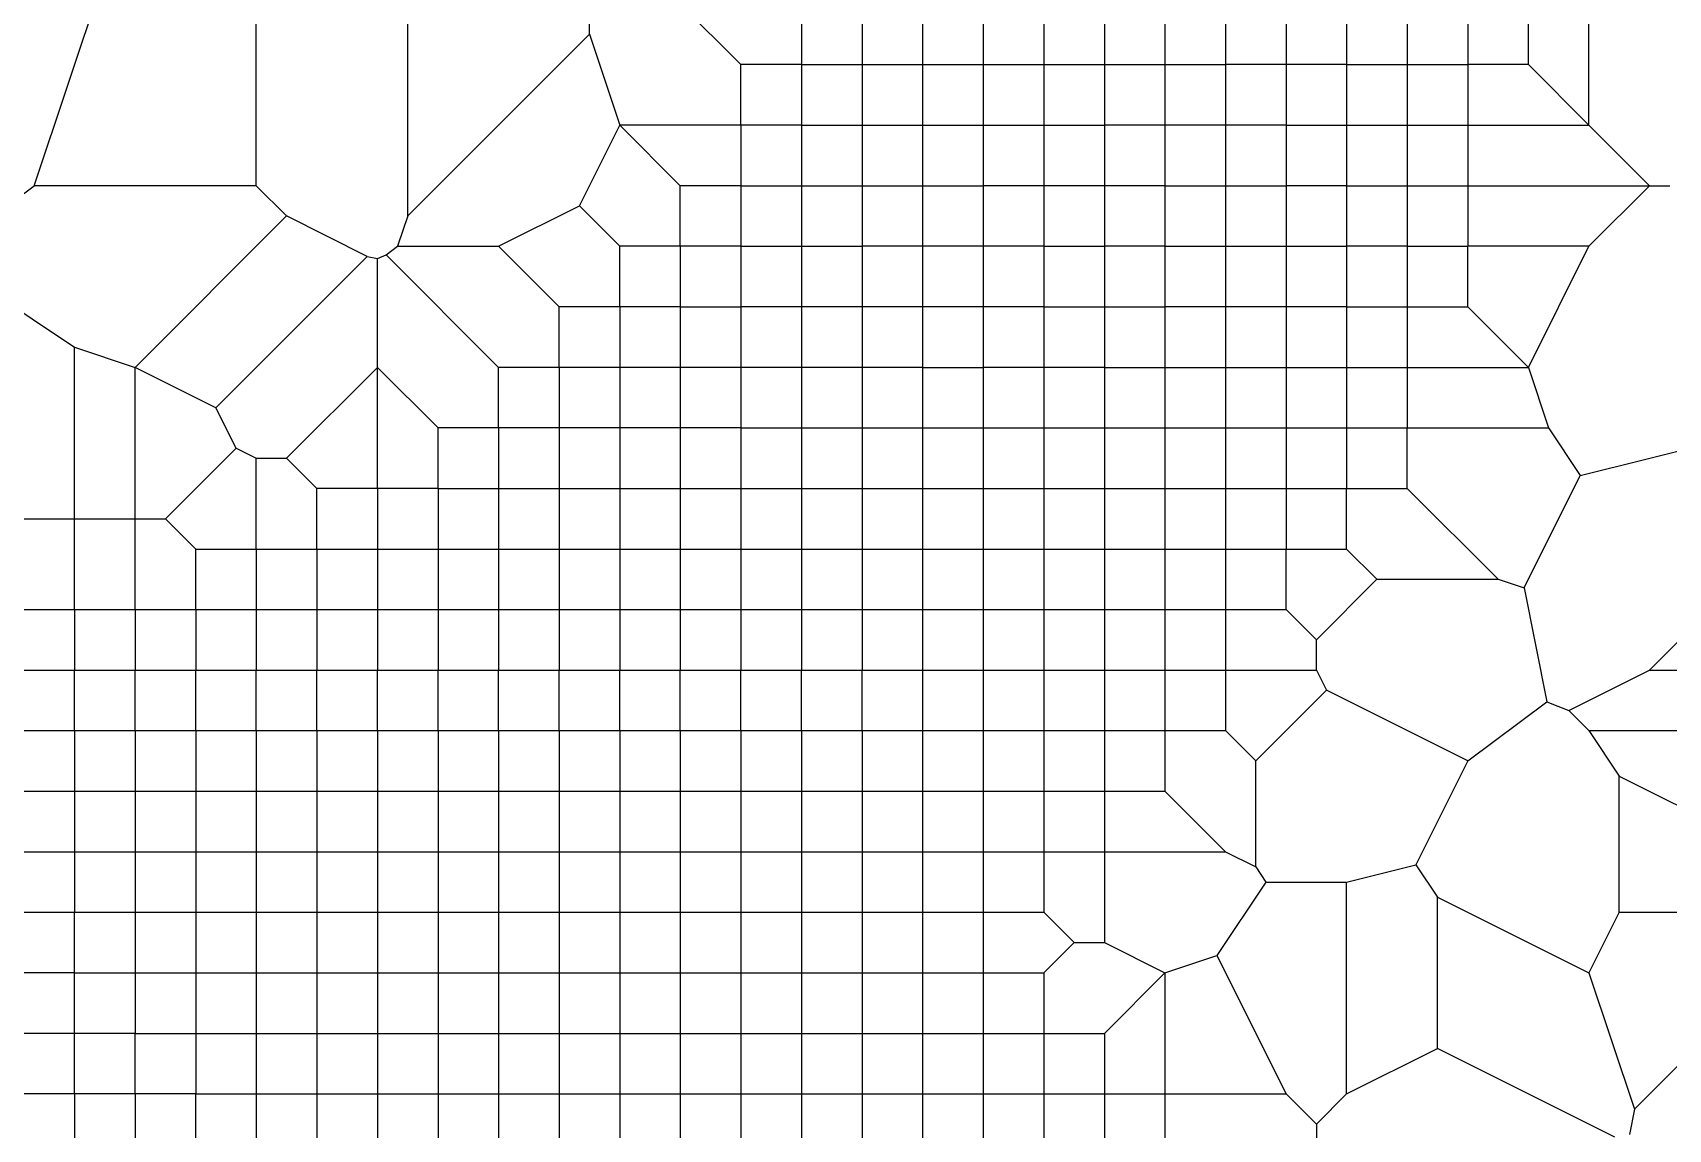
# Model space of a CAD drawing. Extents: x 0 to 238, y 0 to 198.
# Drawn here: x 121.2 to 192.6, y 84 to 131.9 of the extents above; entities that cross this region are included whole.
import ezdxf

# ---------------------------------------------------------------- set-up
doc = ezdxf.new("R2010")
doc.units = 0

msp = doc.modelspace()

# ---------------------------------------------------------------- linework, layer by layer
at = {"layer": 'Layer 1', "color": 8}
for points in [[(137.58316, 123.93076), (137.58316, 136.630744)], [(130.968585, 125.253675), (130.968585, 135.307829)], [(121.267208, 125.253675), (124.233745, 134.153285)], [(145.52065, 131.86825), (145.52065, 133.191165)], [(152.135225, 130.545335), (149.489395, 133.191165)], [(154.781055, 133.191165), (154.781055, 130.545335)], [(157.426885, 133.191165), (157.426885, 130.545335)], [(160.072715, 133.191165), (160.072715, 130.545335)], [(162.718545, 133.191165), (162.718545, 130.545335)], [(165.364375, 133.191165), (165.364375, 130.545335)], [(168.010205, 133.191165), (168.010205, 130.545335)], [(170.656035, 133.191165), (170.656035, 130.545335)], [(173.301865, 133.191165), (173.301865, 130.545335)], [(175.947695, 133.191165), (175.947695, 130.545335)], [(178.593525, 133.191165), (178.593525, 130.545335)], [(181.239355, 133.191165), (181.239355, 130.545335)], [(183.885185, 133.191165), (183.885185, 130.545335)], [(186.531015, 130.545335), (186.531015, 133.191165)], [(189.176845, 127.899505), (189.176845, 133.191165)], [(137.58316, 123.93076), (145.52065, 131.86825)], [(145.52065, 131.86825), (146.843565, 127.899505)], [(152.135225, 127.899505), (152.135225, 130.545335)], [(154.781055, 130.545335), (152.135225, 130.545335)], [(154.781055, 130.545335), (154.781055, 130.545335)], [(154.781055, 130.545335), (154.781055, 127.899505)], [(154.781055, 130.545335), (157.426885, 130.545335)], [(157.426885, 130.545335), (157.426885, 130.545335)], [(157.426885, 130.545335), (157.426885, 127.899505)], [(157.426885, 130.545335), (160.072715, 130.545335)], [(160.072715, 130.545335), (160.072715, 130.545335)], [(160.072715, 130.545335), (160.072715, 127.899505)], [(160.072715, 130.545335), (162.718545, 130.545335)], [(162.718545, 130.545335), (162.718545, 130.545335)], [(162.718545, 130.545335), (162.718545, 127.899505)], [(162.718545, 130.545335), (165.364375, 130.545335)], [(165.364375, 130.545335), (165.364375, 130.545335)], [(165.364375, 130.545335), (165.364375, 127.899505)], [(165.364375, 130.545335), (168.010205, 130.545335)], [(168.010205, 130.545335), (168.010205, 130.545335)], [(168.010205, 130.545335), (168.010205, 127.899505)], [(168.010205, 130.545335), (170.656035, 130.545335)], [(170.656035, 130.545335), (170.656035, 130.545335)], [(170.656035, 130.545335), (170.656035, 127.899505)], [(170.656035, 130.545335), (173.301865, 130.545335)], [(173.301865, 130.545335), (173.301865, 130.545335)], [(173.301865, 130.545335), (173.301865, 127.899505)], [(175.947695, 130.545335), (173.301865, 130.545335)], [(175.947695, 130.545335), (175.947695, 130.545335)], [(175.947695, 130.545335), (175.947695, 127.899505)], [(178.593525, 130.545335), (175.947695, 130.545335)], [(178.593525, 130.545335), (178.593525, 130.545335)], [(178.593525, 130.545335), (178.593525, 127.899505)], [(178.593525, 130.545335), (181.239355, 130.545335)], [(181.239355, 130.545335), (181.239355, 130.545335)], [(181.239355, 130.545335), (181.239355, 127.899505)], [(181.239355, 130.545335), (183.885185, 130.545335)], [(183.885185, 130.545335), (183.885185, 130.545335)], [(183.885185, 130.545335), (183.885185, 127.899505)], [(186.531015, 130.545335), (183.885185, 130.545335)], [(189.176845, 127.899505), (186.531015, 130.545335)], [(145.079678, 124.371732), (146.843565, 127.899505)], [(146.843565, 127.899505), (149.489395, 125.253675)], [(146.843565, 127.899505), (146.843565, 127.899505)], [(152.135225, 127.899505), (146.843565, 127.899505)], [(152.135225, 127.899505), (152.135225, 127.899505)], [(152.135225, 127.899505), (152.135225, 125.253675)], [(154.781055, 127.899505), (152.135225, 127.899505)], [(154.781055, 127.899505), (154.781055, 127.899505)], [(154.781055, 127.899505), (154.781055, 125.253675)], [(154.781055, 127.899505), (157.426885, 127.899505)], [(157.426885, 127.899505), (157.426885, 127.899505)], [(157.426885, 127.899505), (157.426885, 125.253675)], [(157.426885, 127.899505), (160.072715, 127.899505)], [(160.072715, 127.899505), (160.072715, 127.899505)], [(160.072715, 127.899505), (160.072715, 125.253675)], [(160.072715, 127.899505), (162.718545, 127.899505)], [(162.718545, 127.899505), (162.718545, 127.899505)], [(162.718545, 127.899505), (162.718545, 125.253675)], [(162.718545, 127.899505), (165.364375, 127.899505)], [(165.364375, 127.899505), (165.364375, 127.899505)], [(165.364375, 127.899505), (165.364375, 125.253675)], [(165.364375, 127.899505), (168.010205, 127.899505)], [(168.010205, 127.899505), (168.010205, 127.899505)], [(168.010205, 127.899505), (168.010205, 125.253675)], [(170.656035, 127.899505), (168.010205, 127.899505)], [(170.656035, 127.899505), (170.656035, 127.899505)], [(170.656035, 127.899505), (170.656035, 125.253675)], [(173.301865, 127.899505), (170.656035, 127.899505)], [(173.301865, 127.899505), (173.301865, 127.899505)], [(173.301865, 127.899505), (173.301865, 125.253675)], [(175.947695, 127.899505), (173.301865, 127.899505)], [(175.947695, 127.899505), (175.947695, 127.899505)], [(175.947695, 127.899505), (175.947695, 125.253675)], [(175.947695, 127.899505), (178.593525, 127.899505)], [(178.593525, 127.899505), (178.593525, 127.899505)], [(178.593525, 127.899505), (178.593525, 125.253675)], [(178.593525, 127.899505), (181.239355, 127.899505)], [(181.239355, 127.899505), (181.239355, 127.899505)], [(181.239355, 127.899505), (181.239355, 125.253675)], [(181.239355, 127.899505), (183.885185, 127.899505)], [(183.885185, 127.899505), (183.885185, 127.899505)], [(183.885185, 127.899505), (183.885185, 125.253675)], [(183.885185, 127.899505), (189.176845, 127.899505)], [(189.176845, 127.899505), (189.176845, 127.899505)], [(189.176845, 127.899505), (191.822675, 125.253675)], [(117.398038, 122.351797), (121.267208, 125.253675)], [(130.968585, 125.253675), (121.267208, 125.253675)], [(130.968585, 125.253675), (132.2915, 123.93076)], [(149.489395, 122.607845), (149.489395, 125.253675)], [(152.135225, 125.253675), (149.489395, 125.253675)], [(152.135225, 125.253675), (152.135225, 125.253675)], [(152.135225, 125.253675), (152.135225, 122.607845)], [(152.135225, 125.253675), (154.781055, 125.253675)], [(154.781055, 125.253675), (154.781055, 125.253675)], [(154.781055, 125.253675), (154.781055, 122.607845)], [(154.781055, 125.253675), (157.426885, 125.253675)], [(157.426885, 125.253675), (157.426885, 125.253675)], [(157.426885, 125.253675), (157.426885, 122.607845)], [(157.426885, 125.253675), (160.072715, 125.253675)], [(160.072715, 125.253675), (160.072715, 125.253675)], [(160.072715, 125.253675), (160.072715, 122.607845)], [(160.072715, 125.253675), (162.718545, 125.253675)], [(162.718545, 125.253675), (162.718545, 125.253675)], [(162.718545, 125.253675), (162.718545, 122.607845)], [(165.364375, 125.253675), (162.718545, 125.253675)], [(165.364375, 125.253675), (165.364375, 125.253675)], [(165.364375, 125.253675), (165.364375, 122.607845)], [(168.010205, 125.253675), (165.364375, 125.253675)], [(168.010205, 125.253675), (168.010205, 125.253675)], [(168.010205, 125.253675), (168.010205, 122.607845)], [(170.656035, 125.253675), (168.010205, 125.253675)], [(170.656035, 125.253675), (170.656035, 125.253675)], [(170.656035, 125.253675), (170.656035, 122.607845)], [(170.656035, 125.253675), (173.301865, 125.253675)], [(173.301865, 125.253675), (173.301865, 125.253675)], [(173.301865, 125.253675), (173.301865, 122.607845)], [(173.301865, 125.253675), (175.947695, 125.253675)], [(175.947695, 125.253675), (175.947695, 125.253675)], [(175.947695, 125.253675), (175.947695, 122.607845)], [(178.593525, 125.253675), (175.947695, 125.253675)], [(178.593525, 125.253675), (178.593525, 125.253675)], [(178.593525, 125.253675), (178.593525, 122.607845)], [(178.593525, 125.253675), (181.239355, 125.253675)], [(181.239355, 125.253675), (181.239355, 125.253675)], [(181.239355, 125.253675), (181.239355, 122.607845)], [(181.239355, 125.253675), (183.885185, 125.253675)], [(183.885185, 125.253675), (183.885185, 125.253675)], [(183.885185, 125.253675), (183.885185, 122.607845)], [(183.885185, 125.253675), (191.822675, 125.253675)], [(189.176845, 122.607845), (191.822675, 125.253675)], [(191.822675, 125.253675), (191.822675, 125.253675)], [(191.822675, 125.253675), (192.704618, 125.253675)], [(141.551905, 122.607845), (145.079678, 124.371732)], [(145.079678, 124.371732), (146.843565, 122.607845)], [(125.676925, 117.316185), (132.2915, 123.93076)], [(135.819273, 122.166873), (132.2915, 123.93076)], [(137.58316, 123.93076), (137.142188, 122.607845)], [(129.204698, 115.552298), (135.819273, 122.166873)], [(135.819273, 122.166873), (136.260245, 122.078679)], [(136.260245, 122.078679), (136.638221, 122.229869)], [(136.638221, 122.229869), (137.142188, 122.607845)], [(141.551905, 117.316185), (136.638221, 122.229869)], [(137.142188, 122.607845), (141.551905, 122.607845)], [(144.197735, 119.962015), (141.551905, 122.607845)], [(146.843565, 119.962015), (146.843565, 122.607845)], [(149.489395, 122.607845), (146.843565, 122.607845)], [(149.489395, 122.607845), (149.489395, 122.607845)], [(149.489395, 122.607845), (149.489395, 119.962015)], [(152.135225, 122.607845), (149.489395, 122.607845)], [(152.135225, 122.607845), (152.135225, 122.607845)], [(152.135225, 122.607845), (152.135225, 119.962015)], [(152.135225, 122.607845), (154.781055, 122.607845)], [(154.781055, 122.607845), (154.781055, 122.607845)], [(154.781055, 122.607845), (154.781055, 119.962015)], [(154.781055, 122.607845), (157.426885, 122.607845)], [(157.426885, 122.607845), (157.426885, 122.607845)], [(157.426885, 122.607845), (157.426885, 119.962015)], [(160.072715, 122.607845), (157.426885, 122.607845)], [(160.072715, 122.607845), (160.072715, 122.607845)], [(160.072715, 122.607845), (160.072715, 119.962015)], [(162.718545, 122.607845), (160.072715, 122.607845)], [(162.718545, 122.607845), (162.718545, 122.607845)], [(162.718545, 122.607845), (162.718545, 119.962015)], [(165.364375, 122.607845), (162.718545, 122.607845)], [(165.364375, 122.607845), (165.364375, 122.607845)], [(165.364375, 122.607845), (165.364375, 119.962015)], [(165.364375, 122.607845), (168.010205, 122.607845)], [(168.010205, 122.607845), (168.010205, 122.607845)], [(168.010205, 122.607845), (168.010205, 119.962015)], [(170.656035, 122.607845), (168.010205, 122.607845)], [(170.656035, 122.607845), (170.656035, 122.607845)], [(170.656035, 122.607845), (170.656035, 119.962015)], [(170.656035, 122.607845), (173.301865, 122.607845)], [(173.301865, 122.607845), (173.301865, 122.607845)], [(173.301865, 122.607845), (173.301865, 119.962015)], [(173.301865, 122.607845), (175.947695, 122.607845)], [(175.947695, 122.607845), (175.947695, 122.607845)], [(175.947695, 122.607845), (175.947695, 119.962015)], [(175.947695, 122.607845), (178.593525, 122.607845)], [(178.593525, 122.607845), (178.593525, 122.607845)], [(178.593525, 122.607845), (178.593525, 119.962015)], [(181.239355, 122.607845), (178.593525, 122.607845)], [(181.239355, 122.607845), (181.239355, 122.607845)], [(181.239355, 122.607845), (181.239355, 119.962015)], [(181.239355, 122.607845), (183.885185, 122.607845)], [(183.885185, 119.962015), (183.885185, 122.607845)], [(183.885185, 122.607845), (183.885185, 122.607845)], [(189.176845, 122.607845), (183.885185, 122.607845)], [(186.531015, 117.316185), (189.176845, 122.607845)], [(117.460927, 121.911574), (123.031095, 118.198128)], [(136.260245, 117.316185), (136.260245, 122.078679)], [(144.197735, 117.316185), (144.197735, 119.962015)], [(146.843565, 119.962015), (144.197735, 119.962015)], [(146.843565, 119.962015), (146.843565, 119.962015)], [(146.843565, 119.962015), (146.843565, 117.316185)], [(149.489395, 119.962015), (146.843565, 119.962015)], [(149.489395, 119.962015), (149.489395, 119.962015)], [(149.489395, 119.962015), (149.489395, 117.316185)], [(149.489395, 119.962015), (152.135225, 119.962015)], [(152.135225, 119.962015), (152.135225, 119.962015)], [(152.135225, 119.962015), (152.135225, 117.316185)], [(154.781055, 119.962015), (152.135225, 119.962015)], [(154.781055, 119.962015), (154.781055, 119.962015)], [(154.781055, 119.962015), (154.781055, 117.316185)], [(157.426885, 119.962015), (154.781055, 119.962015)], [(157.426885, 119.962015), (157.426885, 119.962015)], [(157.426885, 119.962015), (157.426885, 117.316185)], [(160.072715, 119.962015), (157.426885, 119.962015)], [(160.072715, 119.962015), (160.072715, 119.962015)], [(160.072715, 119.962015), (160.072715, 117.316185)], [(162.718545, 119.962015), (160.072715, 119.962015)], [(162.718545, 119.962015), (162.718545, 119.962015)], [(162.718545, 119.962015), (162.718545, 117.316185)], [(165.364375, 119.962015), (162.718545, 119.962015)], [(165.364375, 119.962015), (165.364375, 119.962015)], [(165.364375, 119.962015), (165.364375, 117.316185)], [(165.364375, 119.962015), (168.010205, 119.962015)], [(168.010205, 119.962015), (168.010205, 119.962015)], [(168.010205, 119.962015), (168.010205, 117.316185)], [(168.010205, 119.962015), (170.656035, 119.962015)], [(170.656035, 119.962015), (170.656035, 119.962015)], [(170.656035, 119.962015), (170.656035, 117.316185)], [(173.301865, 119.962015), (170.656035, 119.962015)], [(173.301865, 119.962015), (173.301865, 119.962015)], [(173.301865, 119.962015), (173.301865, 117.316185)], [(175.947695, 119.962015), (173.301865, 119.962015)], [(175.947695, 119.962015), (175.947695, 119.962015)], [(175.947695, 119.962015), (175.947695, 117.316185)], [(178.593525, 119.962015), (175.947695, 119.962015)], [(178.593525, 119.962015), (178.593525, 119.962015)], [(178.593525, 119.962015), (178.593525, 117.316185)], [(178.593525, 119.962015), (181.239355, 119.962015)], [(181.239355, 119.962015), (181.239355, 117.316185)], [(181.239355, 119.962015), (181.239355, 119.962015)], [(181.239355, 119.962015), (183.885185, 119.962015)], [(186.531015, 117.316185), (183.885185, 119.962015)], [(123.031095, 110.70161), (123.031095, 118.198128)], [(123.031095, 118.198128), (125.676925, 117.316185)], [(125.676925, 110.70161), (125.676925, 117.316185)], [(129.204698, 115.552298), (125.676925, 117.316185)], [(125.676925, 117.316185), (125.676925, 117.316185)], [(132.2915, 113.34744), (136.260245, 117.316185)], [(136.260245, 112.024525), (136.260245, 117.316185)], [(136.260245, 117.316185), (136.260245, 117.316185)], [(136.260245, 117.316185), (138.906075, 114.670355)], [(141.551905, 114.670355), (141.551905, 117.316185)], [(144.197735, 117.316185), (141.551905, 117.316185)], [(144.197735, 117.316185), (144.197735, 117.316185)], [(144.197735, 117.316185), (144.197735, 114.670355)], [(146.843565, 117.316185), (144.197735, 117.316185)], [(146.843565, 117.316185), (146.843565, 117.316185)], [(146.843565, 117.316185), (146.843565, 114.670355)], [(149.489395, 117.316185), (146.843565, 117.316185)], [(149.489395, 117.316185), (149.489395, 117.316185)], [(149.489395, 117.316185), (149.489395, 114.670355)], [(152.135225, 117.316185), (149.489395, 117.316185)], [(152.135225, 117.316185), (152.135225, 117.316185)], [(152.135225, 117.316185), (152.135225, 114.670355)], [(154.781055, 117.316185), (152.135225, 117.316185)], [(154.781055, 117.316185), (154.781055, 117.316185)], [(154.781055, 117.316185), (154.781055, 114.670355)], [(157.426885, 117.316185), (154.781055, 117.316185)], [(157.426885, 117.316185), (157.426885, 117.316185)], [(157.426885, 117.316185), (157.426885, 114.670355)], [(160.072715, 117.316185), (157.426885, 117.316185)], [(160.072715, 117.316185), (160.072715, 117.316185)], [(160.072715, 117.316185), (160.072715, 114.670355)], [(160.072715, 117.316185), (162.718545, 117.316185)], [(162.718545, 117.316185), (162.718545, 117.316185)], [(162.718545, 117.316185), (162.718545, 114.670355)], [(165.364375, 117.316185), (162.718545, 117.316185)], [(165.364375, 117.316185), (165.364375, 117.316185)], [(165.364375, 117.316185), (165.364375, 114.670355)], [(168.010205, 117.316185), (165.364375, 117.316185)], [(168.010205, 117.316185), (168.010205, 117.316185)], [(168.010205, 117.316185), (168.010205, 114.670355)], [(168.010205, 117.316185), (170.656035, 117.316185)], [(170.656035, 117.316185), (170.656035, 114.670355)], [(170.656035, 117.316185), (170.656035, 117.316185)], [(170.656035, 117.316185), (173.301865, 117.316185)], [(173.301865, 117.316185), (173.301865, 114.670355)], [(173.301865, 117.316185), (173.301865, 117.316185)], [(173.301865, 117.316185), (175.947695, 117.316185)], [(175.947695, 117.316185), (175.947695, 114.670355)], [(175.947695, 117.316185), (175.947695, 117.316185)], [(175.947695, 117.316185), (178.593525, 117.316185)], [(178.593525, 117.316185), (178.593525, 114.670355)], [(178.593525, 117.316185), (178.593525, 117.316185)], [(178.593525, 117.316185), (181.239355, 117.316185)], [(181.239355, 117.316185), (181.239355, 114.670355)], [(181.239355, 117.316185), (181.239355, 117.316185)], [(181.239355, 117.316185), (186.531015, 117.316185)], [(186.531015, 117.316185), (186.531015, 117.316185)], [(186.531015, 117.316185), (187.412958, 114.670355)], [(130.086642, 113.788412), (129.204698, 115.552298)], [(138.906075, 112.024525), (138.906075, 114.670355)], [(141.551905, 114.670355), (138.906075, 114.670355)], [(141.551905, 114.670355), (141.551905, 114.670355)], [(141.551905, 114.670355), (141.551905, 112.024525)], [(144.197735, 114.670355), (141.551905, 114.670355)], [(144.197735, 114.670355), (144.197735, 114.670355)], [(144.197735, 114.670355), (144.197735, 112.024525)], [(146.843565, 114.670355), (144.197735, 114.670355)], [(146.843565, 114.670355), (146.843565, 114.670355)], [(146.843565, 114.670355), (146.843565, 112.024525)], [(149.489395, 114.670355), (146.843565, 114.670355)], [(149.489395, 114.670355), (149.489395, 114.670355)], [(149.489395, 114.670355), (149.489395, 112.024525)], [(152.135225, 114.670355), (149.489395, 114.670355)], [(152.135225, 114.670355), (152.135225, 114.670355)], [(152.135225, 114.670355), (152.135225, 112.024525)], [(152.135225, 114.670355), (154.781055, 114.670355)], [(154.781055, 114.670355), (154.781055, 112.024525)], [(154.781055, 114.670355), (154.781055, 114.670355)], [(154.781055, 114.670355), (157.426885, 114.670355)], [(157.426885, 114.670355), (157.426885, 112.024525)], [(157.426885, 114.670355), (157.426885, 114.670355)], [(157.426885, 114.670355), (160.072715, 114.670355)], [(160.072715, 114.670355), (160.072715, 112.024525)], [(160.072715, 114.670355), (160.072715, 114.670355)], [(160.072715, 114.670355), (162.718545, 114.670355)], [(162.718545, 114.670355), (162.718545, 112.024525)], [(162.718545, 114.670355), (162.718545, 114.670355)], [(162.718545, 114.670355), (165.364375, 114.670355)], [(165.364375, 114.670355), (165.364375, 112.024525)], [(165.364375, 114.670355), (165.364375, 114.670355)], [(165.364375, 114.670355), (168.010205, 114.670355)], [(168.010205, 114.670355), (168.010205, 112.024525)], [(168.010205, 114.670355), (168.010205, 114.670355)], [(168.010205, 114.670355), (170.656035, 114.670355)], [(170.656035, 114.670355), (170.656035, 112.024525)], [(170.656035, 114.670355), (170.656035, 114.670355)], [(170.656035, 114.670355), (173.301865, 114.670355)], [(173.301865, 114.670355), (173.301865, 112.024525)], [(173.301865, 114.670355), (173.301865, 114.670355)], [(173.301865, 114.670355), (175.947695, 114.670355)], [(175.947695, 114.670355), (175.947695, 112.024525)], [(175.947695, 114.670355), (175.947695, 114.670355)], [(175.947695, 114.670355), (178.593525, 114.670355)], [(178.593525, 114.670355), (178.593525, 112.024525)], [(178.593525, 114.670355), (178.593525, 114.670355)], [(178.593525, 114.670355), (181.239355, 114.670355)], [(181.239355, 112.024525), (181.239355, 114.670355)], [(181.239355, 114.670355), (181.239355, 114.670355)], [(181.239355, 114.670355), (187.412958, 114.670355)], [(187.412958, 114.670355), (188.798869, 112.591489)], [(126.99984, 110.70161), (130.086642, 113.788412)], [(130.086642, 113.788412), (130.968585, 113.34744)], [(188.798869, 112.591489), (194.468505, 114.008898)], [(130.968585, 109.378695), (130.968585, 113.34744)], [(130.968585, 113.34744), (132.2915, 113.34744)], [(132.2915, 113.34744), (133.614415, 112.024525)], [(186.342027, 107.677804), (188.798869, 112.591489)], [(133.614415, 109.378695), (133.614415, 112.024525)], [(136.260245, 112.024525), (133.614415, 112.024525)], [(136.260245, 112.024525), (136.260245, 112.024525)], [(136.260245, 112.024525), (136.260245, 109.378695)], [(138.906075, 112.024525), (136.260245, 112.024525)], [(138.906075, 112.024525), (138.906075, 112.024525)], [(138.906075, 112.024525), (138.906075, 109.378695)], [(138.906075, 112.024525), (141.551905, 112.024525)], [(141.551905, 112.024525), (141.551905, 109.378695)], [(141.551905, 112.024525), (141.551905, 112.024525)], [(141.551905, 112.024525), (144.197735, 112.024525)], [(144.197735, 112.024525), (144.197735, 109.378695)], [(144.197735, 112.024525), (144.197735, 112.024525)], [(144.197735, 112.024525), (146.843565, 112.024525)], [(146.843565, 112.024525), (146.843565, 109.378695)], [(146.843565, 112.024525), (146.843565, 112.024525)], [(146.843565, 112.024525), (149.489395, 112.024525)], [(149.489395, 112.024525), (149.489395, 109.378695)], [(149.489395, 112.024525), (149.489395, 112.024525)], [(149.489395, 112.024525), (152.135225, 112.024525)], [(152.135225, 112.024525), (152.135225, 109.378695)], [(152.135225, 112.024525), (152.135225, 112.024525)], [(152.135225, 112.024525), (154.781055, 112.024525)], [(154.781055, 112.024525), (154.781055, 109.378695)], [(154.781055, 112.024525), (154.781055, 112.024525)], [(154.781055, 112.024525), (157.426885, 112.024525)], [(157.426885, 112.024525), (157.426885, 109.378695)], [(157.426885, 112.024525), (157.426885, 112.024525)], [(157.426885, 112.024525), (160.072715, 112.024525)], [(160.072715, 112.024525), (160.072715, 109.378695)], [(160.072715, 112.024525), (160.072715, 112.024525)], [(160.072715, 112.024525), (162.718545, 112.024525)], [(162.718545, 112.024525), (162.718545, 109.378695)], [(162.718545, 112.024525), (162.718545, 112.024525)], [(162.718545, 112.024525), (165.364375, 112.024525)], [(165.364375, 112.024525), (165.364375, 109.378695)], [(165.364375, 112.024525), (165.364375, 112.024525)], [(165.364375, 112.024525), (168.010205, 112.024525)], [(168.010205, 112.024525), (168.010205, 109.378695)], [(168.010205, 112.024525), (168.010205, 112.024525)], [(168.010205, 112.024525), (170.656035, 112.024525)], [(170.656035, 112.024525), (170.656035, 109.378695)], [(170.656035, 112.024525), (170.656035, 112.024525)], [(170.656035, 112.024525), (173.301865, 112.024525)], [(173.301865, 112.024525), (173.301865, 109.378695)], [(173.301865, 112.024525), (173.301865, 112.024525)], [(173.301865, 112.024525), (175.947695, 112.024525)], [(175.947695, 112.024525), (175.947695, 109.378695)], [(175.947695, 112.024525), (175.947695, 112.024525)], [(175.947695, 112.024525), (178.593525, 112.024525)], [(178.593525, 109.378695), (178.593525, 112.024525)], [(178.593525, 112.024525), (178.593525, 112.024525)], [(178.593525, 112.024525), (181.239355, 112.024525)], [(181.239355, 112.024525), (185.2081, 108.05578)], [(120.385265, 110.70161), (123.031095, 110.70161)], [(123.031095, 106.732865), (123.031095, 110.70161)], [(123.031095, 110.70161), (123.031095, 110.70161)], [(123.031095, 110.70161), (125.676925, 110.70161)], [(125.676925, 106.732865), (125.676925, 110.70161)], [(125.676925, 110.70161), (125.676925, 110.70161)], [(125.676925, 110.70161), (126.99984, 110.70161)], [(126.99984, 110.70161), (128.322755, 109.378695)], [(128.322755, 106.732865), (128.322755, 109.378695)], [(128.322755, 109.378695), (130.968585, 109.378695)], [(130.968585, 109.378695), (130.968585, 106.732865)], [(130.968585, 109.378695), (130.968585, 109.378695)], [(130.968585, 109.378695), (133.614415, 109.378695)], [(133.614415, 109.378695), (133.614415, 106.732865)], [(133.614415, 109.378695), (133.614415, 109.378695)], [(133.614415, 109.378695), (136.260245, 109.378695)], [(136.260245, 109.378695), (136.260245, 106.732865)], [(136.260245, 109.378695), (136.260245, 109.378695)], [(136.260245, 109.378695), (138.906075, 109.378695)], [(138.906075, 109.378695), (138.906075, 106.732865)], [(138.906075, 109.378695), (138.906075, 109.378695)], [(138.906075, 109.378695), (141.551905, 109.378695)], [(141.551905, 109.378695), (141.551905, 106.732865)], [(141.551905, 109.378695), (141.551905, 109.378695)], [(141.551905, 109.378695), (144.197735, 109.378695)], [(144.197735, 109.378695), (144.197735, 106.732865)], [(144.197735, 109.378695), (144.197735, 109.378695)], [(144.197735, 109.378695), (146.843565, 109.378695)], [(146.843565, 109.378695), (146.843565, 106.732865)], [(146.843565, 109.378695), (146.843565, 109.378695)], [(146.843565, 109.378695), (149.489395, 109.378695)], [(149.489395, 109.378695), (149.489395, 106.732865)], [(149.489395, 109.378695), (149.489395, 109.378695)], [(149.489395, 109.378695), (152.135225, 109.378695)], [(152.135225, 109.378695), (152.135225, 106.732865)], [(152.135225, 109.378695), (152.135225, 109.378695)], [(152.135225, 109.378695), (154.781055, 109.378695)], [(154.781055, 109.378695), (154.781055, 106.732865)], [(154.781055, 109.378695), (154.781055, 109.378695)], [(154.781055, 109.378695), (157.426885, 109.378695)], [(157.426885, 109.378695), (157.426885, 106.732865)], [(157.426885, 109.378695), (157.426885, 109.378695)], [(157.426885, 109.378695), (160.072715, 109.378695)], [(160.072715, 109.378695), (160.072715, 106.732865)], [(160.072715, 109.378695), (160.072715, 109.378695)], [(160.072715, 109.378695), (162.718545, 109.378695)], [(162.718545, 109.378695), (162.718545, 106.732865)], [(162.718545, 109.378695), (162.718545, 109.378695)], [(162.718545, 109.378695), (165.364375, 109.378695)], [(165.364375, 109.378695), (165.364375, 106.732865)], [(165.364375, 109.378695), (165.364375, 109.378695)], [(165.364375, 109.378695), (168.010205, 109.378695)], [(168.010205, 109.378695), (168.010205, 106.732865)], [(168.010205, 109.378695), (168.010205, 109.378695)], [(168.010205, 109.378695), (170.656035, 109.378695)], [(170.656035, 109.378695), (170.656035, 106.732865)], [(170.656035, 109.378695), (170.656035, 109.378695)], [(170.656035, 109.378695), (173.301865, 109.378695)], [(173.301865, 109.378695), (173.301865, 106.732865)], [(173.301865, 109.378695), (173.301865, 109.378695)], [(173.301865, 109.378695), (175.947695, 109.378695)], [(175.947695, 106.732865), (175.947695, 109.378695)], [(175.947695, 109.378695), (175.947695, 109.378695)], [(175.947695, 109.378695), (178.593525, 109.378695)], [(178.593525, 109.378695), (179.91644, 108.05578)], [(177.27061, 105.40995), (179.91644, 108.05578)], [(179.91644, 108.05578), (185.2081, 108.05578)], [(185.2081, 108.05578), (186.342027, 107.677804)], [(186.342027, 107.677804), (187.336268, 102.706602)], [(120.385265, 106.732865), (123.031095, 106.732865)], [(123.031095, 106.732865), (123.031095, 104.087035)], [(123.031095, 106.732865), (123.031095, 106.732865)], [(123.031095, 106.732865), (125.676925, 106.732865)], [(125.676925, 106.732865), (125.676925, 104.087035)], [(125.676925, 106.732865), (125.676925, 106.732865)], [(125.676925, 106.732865), (128.322755, 106.732865)], [(128.322755, 106.732865), (128.322755, 104.087035)], [(128.322755, 106.732865), (128.322755, 106.732865)], [(128.322755, 106.732865), (130.968585, 106.732865)], [(130.968585, 106.732865), (130.968585, 104.087035)], [(130.968585, 106.732865), (130.968585, 106.732865)], [(130.968585, 106.732865), (133.614415, 106.732865)], [(133.614415, 106.732865), (133.614415, 104.087035)], [(133.614415, 106.732865), (133.614415, 106.732865)], [(133.614415, 106.732865), (136.260245, 106.732865)], [(136.260245, 106.732865), (136.260245, 104.087035)], [(136.260245, 106.732865), (136.260245, 106.732865)], [(136.260245, 106.732865), (138.906075, 106.732865)], [(138.906075, 106.732865), (138.906075, 104.087035)], [(138.906075, 106.732865), (138.906075, 106.732865)], [(138.906075, 106.732865), (141.551905, 106.732865)], [(141.551905, 106.732865), (141.551905, 104.087035)], [(141.551905, 106.732865), (141.551905, 106.732865)], [(141.551905, 106.732865), (144.197735, 106.732865)], [(144.197735, 106.732865), (144.197735, 104.087035)], [(144.197735, 106.732865), (144.197735, 106.732865)], [(144.197735, 106.732865), (146.843565, 106.732865)], [(146.843565, 106.732865), (146.843565, 104.087035)], [(146.843565, 106.732865), (146.843565, 106.732865)], [(146.843565, 106.732865), (149.489395, 106.732865)], [(149.489395, 106.732865), (149.489395, 104.087035)], [(149.489395, 106.732865), (149.489395, 106.732865)], [(149.489395, 106.732865), (152.135225, 106.732865)], [(152.135225, 106.732865), (152.135225, 104.087035)], [(152.135225, 106.732865), (152.135225, 106.732865)], [(152.135225, 106.732865), (154.781055, 106.732865)], [(154.781055, 106.732865), (154.781055, 104.087035)], [(154.781055, 106.732865), (154.781055, 106.732865)], [(154.781055, 106.732865), (157.426885, 106.732865)], [(157.426885, 106.732865), (157.426885, 104.087035)], [(157.426885, 106.732865), (157.426885, 106.732865)], [(157.426885, 106.732865), (160.072715, 106.732865)], [(160.072715, 106.732865), (160.072715, 104.087035)], [(160.072715, 106.732865), (160.072715, 106.732865)], [(160.072715, 106.732865), (162.718545, 106.732865)], [(162.718545, 106.732865), (162.718545, 104.087035)], [(162.718545, 106.732865), (162.718545, 106.732865)], [(162.718545, 106.732865), (165.364375, 106.732865)], [(165.364375, 106.732865), (165.364375, 104.087035)], [(165.364375, 106.732865), (165.364375, 106.732865)], [(165.364375, 106.732865), (168.010205, 106.732865)], [(168.010205, 106.732865), (168.010205, 104.087035)], [(168.010205, 106.732865), (168.010205, 106.732865)], [(168.010205, 106.732865), (170.656035, 106.732865)], [(170.656035, 106.732865), (170.656035, 104.087035)], [(170.656035, 106.732865), (170.656035, 106.732865)], [(170.656035, 106.732865), (173.301865, 106.732865)], [(173.301865, 106.732865), (173.301865, 104.087035)], [(173.301865, 106.732865), (173.301865, 106.732865)], [(173.301865, 106.732865), (175.947695, 106.732865)], [(175.947695, 106.732865), (177.27061, 105.40995)], [(191.822675, 104.087035), (194.468505, 106.732865)], [(177.27061, 104.087035), (177.27061, 105.40995)], [(120.385265, 104.087035), (123.031095, 104.087035)], [(123.031095, 101.441205), (123.031095, 104.087035)], [(123.031095, 104.087035), (123.031095, 104.087035)], [(123.031095, 104.087035), (125.676925, 104.087035)], [(125.676925, 101.441205), (125.676925, 104.087035)], [(125.676925, 104.087035), (125.676925, 104.087035)], [(125.676925, 104.087035), (128.322755, 104.087035)], [(128.322755, 101.441205), (128.322755, 104.087035)], [(128.322755, 104.087035), (128.322755, 104.087035)], [(128.322755, 104.087035), (130.968585, 104.087035)], [(130.968585, 101.441205), (130.968585, 104.087035)], [(130.968585, 104.087035), (130.968585, 104.087035)], [(130.968585, 104.087035), (133.614415, 104.087035)], [(133.614415, 101.441205), (133.614415, 104.087035)], [(133.614415, 104.087035), (133.614415, 104.087035)], [(133.614415, 104.087035), (136.260245, 104.087035)], [(136.260245, 101.441205), (136.260245, 104.087035)], [(136.260245, 104.087035), (136.260245, 104.087035)], [(136.260245, 104.087035), (138.906075, 104.087035)], [(138.906075, 101.441205), (138.906075, 104.087035)], [(138.906075, 104.087035), (138.906075, 104.087035)], [(138.906075, 104.087035), (141.551905, 104.087035)], [(141.551905, 101.441205), (141.551905, 104.087035)], [(141.551905, 104.087035), (141.551905, 104.087035)], [(141.551905, 104.087035), (144.197735, 104.087035)], [(144.197735, 101.441205), (144.197735, 104.087035)], [(144.197735, 104.087035), (144.197735, 104.087035)], [(144.197735, 104.087035), (146.843565, 104.087035)], [(146.843565, 101.441205), (146.843565, 104.087035)], [(146.843565, 104.087035), (146.843565, 104.087035)], [(146.843565, 104.087035), (149.489395, 104.087035)], [(149.489395, 101.441205), (149.489395, 104.087035)], [(149.489395, 104.087035), (149.489395, 104.087035)], [(149.489395, 104.087035), (152.135225, 104.087035)], [(152.135225, 101.441205), (152.135225, 104.087035)], [(152.135225, 104.087035), (152.135225, 104.087035)], [(152.135225, 104.087035), (154.781055, 104.087035)], [(154.781055, 101.441205), (154.781055, 104.087035)], [(154.781055, 104.087035), (154.781055, 104.087035)], [(154.781055, 104.087035), (157.426885, 104.087035)], [(157.426885, 101.441205), (157.426885, 104.087035)], [(157.426885, 104.087035), (157.426885, 104.087035)], [(157.426885, 104.087035), (160.072715, 104.087035)], [(160.072715, 104.087035), (160.072715, 101.441205)], [(160.072715, 104.087035), (160.072715, 104.087035)], [(160.072715, 104.087035), (162.718545, 104.087035)], [(162.718545, 104.087035), (162.718545, 101.441205)], [(162.718545, 104.087035), (162.718545, 104.087035)], [(162.718545, 104.087035), (165.364375, 104.087035)], [(165.364375, 104.087035), (165.364375, 101.441205)], [(165.364375, 104.087035), (165.364375, 104.087035)], [(165.364375, 104.087035), (168.010205, 104.087035)], [(168.010205, 104.087035), (168.010205, 101.441205)], [(168.010205, 104.087035), (168.010205, 104.087035)], [(168.010205, 104.087035), (170.656035, 104.087035)], [(170.656035, 104.087035), (170.656035, 101.441205)], [(170.656035, 104.087035), (170.656035, 104.087035)], [(170.656035, 104.087035), (173.301865, 104.087035)], [(173.301865, 104.087035), (173.301865, 101.441205)], [(173.301865, 104.087035), (173.301865, 104.087035)], [(173.301865, 104.087035), (177.27061, 104.087035)], [(177.27061, 104.087035), (177.711582, 103.205092)], [(188.294902, 102.323148), (191.822675, 104.087035)], [(191.822675, 104.087035), (199.760165, 104.087035)], [(174.62478, 100.11829), (177.711582, 103.205092)], [(183.885185, 100.11829), (177.711582, 103.205092)], [(183.885185, 100.11829), (187.336268, 102.706602)], [(187.336268, 102.706602), (188.294902, 102.323148)], [(188.294902, 102.323148), (189.176845, 101.441205)], [(120.385265, 101.441205), (123.031095, 101.441205)], [(123.031095, 101.441205), (123.031095, 101.441205)], [(123.031095, 101.441205), (125.676925, 101.441205)], [(123.031095, 101.441205), (123.031095, 98.795375)], [(125.676925, 101.441205), (125.676925, 101.441205)], [(125.676925, 101.441205), (128.322755, 101.441205)], [(125.676925, 101.441205), (125.676925, 98.795375)], [(128.322755, 101.441205), (130.968585, 101.441205)], [(128.322755, 101.441205), (128.322755, 101.441205)], [(128.322755, 101.441205), (128.322755, 98.795375)], [(130.968585, 101.441205), (130.968585, 101.441205)], [(130.968585, 101.441205), (133.614415, 101.441205)], [(130.968585, 101.441205), (130.968585, 98.795375)], [(133.614415, 101.441205), (133.614415, 101.441205)], [(133.614415, 101.441205), (136.260245, 101.441205)], [(133.614415, 101.441205), (133.614415, 98.795375)], [(136.260245, 101.441205), (136.260245, 101.441205)], [(136.260245, 101.441205), (138.906075, 101.441205)], [(136.260245, 101.441205), (136.260245, 98.795375)], [(138.906075, 101.441205), (138.906075, 101.441205)], [(138.906075, 101.441205), (141.551905, 101.441205)], [(138.906075, 101.441205), (138.906075, 98.795375)], [(141.551905, 101.441205), (141.551905, 101.441205)], [(141.551905, 101.441205), (144.197735, 101.441205)], [(141.551905, 101.441205), (141.551905, 98.795375)], [(144.197735, 101.441205), (144.197735, 101.441205)], [(144.197735, 101.441205), (146.843565, 101.441205)], [(144.197735, 101.441205), (144.197735, 98.795375)], [(146.843565, 101.441205), (146.843565, 101.441205)], [(146.843565, 101.441205), (149.489395, 101.441205)], [(146.843565, 101.441205), (146.843565, 98.795375)], [(149.489395, 101.441205), (149.489395, 101.441205)], [(149.489395, 101.441205), (152.135225, 101.441205)], [(149.489395, 101.441205), (149.489395, 98.795375)], [(152.135225, 101.441205), (152.135225, 101.441205)], [(152.135225, 101.441205), (154.781055, 101.441205)], [(152.135225, 101.441205), (152.135225, 98.795375)], [(154.781055, 101.441205), (154.781055, 101.441205)], [(154.781055, 101.441205), (157.426885, 101.441205)], [(154.781055, 101.441205), (154.781055, 98.795375)], [(157.426885, 101.441205), (157.426885, 101.441205)], [(157.426885, 101.441205), (160.072715, 101.441205)], [(157.426885, 101.441205), (157.426885, 98.795375)], [(160.072715, 101.441205), (160.072715, 101.441205)], [(160.072715, 101.441205), (162.718545, 101.441205)], [(160.072715, 101.441205), (160.072715, 98.795375)], [(162.718545, 101.441205), (162.718545, 101.441205)], [(162.718545, 101.441205), (165.364375, 101.441205)], [(162.718545, 101.441205), (162.718545, 98.795375)], [(165.364375, 101.441205), (165.364375, 101.441205)], [(165.364375, 101.441205), (168.010205, 101.441205)], [(165.364375, 101.441205), (165.364375, 98.795375)], [(168.010205, 101.441205), (168.010205, 101.441205)], [(168.010205, 101.441205), (170.656035, 101.441205)], [(168.010205, 101.441205), (168.010205, 98.795375)], [(170.656035, 101.441205), (170.656035, 101.441205)], [(170.656035, 101.441205), (173.301865, 101.441205)], [(170.656035, 101.441205), (170.656035, 98.795375)], [(173.301865, 101.441205), (174.62478, 100.11829)], [(189.176845, 101.441205), (199.760165, 101.441205)], [(189.176845, 101.441205), (190.49976, 99.456833)], [(174.62478, 95.488088), (174.62478, 100.11829)], [(183.885185, 100.11829), (181.617331, 95.582581)], [(190.49976, 93.503715), (190.49976, 99.456833)], [(190.49976, 99.456833), (195.350448, 97.031488)], [(120.385265, 98.795375), (123.031095, 98.795375)], [(123.031095, 98.795375), (123.031095, 98.795375)], [(123.031095, 98.795375), (125.676925, 98.795375)], [(123.031095, 98.795375), (123.031095, 96.149545)], [(125.676925, 98.795375), (125.676925, 98.795375)], [(125.676925, 98.795375), (128.322755, 98.795375)], [(125.676925, 98.795375), (125.676925, 96.149545)], [(128.322755, 98.795375), (128.322755, 98.795375)], [(128.322755, 98.795375), (130.968585, 98.795375)], [(128.322755, 98.795375), (128.322755, 96.149545)], [(130.968585, 98.795375), (130.968585, 98.795375)], [(130.968585, 98.795375), (130.968585, 96.149545)], [(130.968585, 98.795375), (133.614415, 98.795375)], [(133.614415, 98.795375), (133.614415, 98.795375)], [(133.614415, 98.795375), (133.614415, 96.149545)], [(133.614415, 98.795375), (136.260245, 98.795375)], [(136.260245, 98.795375), (136.260245, 98.795375)], [(136.260245, 98.795375), (136.260245, 96.149545)], [(136.260245, 98.795375), (138.906075, 98.795375)], [(138.906075, 98.795375), (138.906075, 98.795375)], [(138.906075, 98.795375), (138.906075, 96.149545)], [(138.906075, 98.795375), (141.551905, 98.795375)], [(141.551905, 98.795375), (141.551905, 98.795375)], [(141.551905, 98.795375), (141.551905, 96.149545)], [(141.551905, 98.795375), (144.197735, 98.795375)], [(144.197735, 98.795375), (144.197735, 98.795375)], [(144.197735, 98.795375), (144.197735, 96.149545)], [(144.197735, 98.795375), (146.843565, 98.795375)], [(146.843565, 98.795375), (146.843565, 98.795375)], [(146.843565, 98.795375), (146.843565, 96.149545)], [(146.843565, 98.795375), (149.489395, 98.795375)], [(149.489395, 98.795375), (149.489395, 98.795375)], [(149.489395, 98.795375), (149.489395, 96.149545)], [(149.489395, 98.795375), (152.135225, 98.795375)], [(152.135225, 98.795375), (152.135225, 98.795375)], [(152.135225, 98.795375), (152.135225, 96.149545)], [(152.135225, 98.795375), (154.781055, 98.795375)], [(154.781055, 98.795375), (154.781055, 98.795375)], [(154.781055, 98.795375), (154.781055, 96.149545)], [(154.781055, 98.795375), (157.426885, 98.795375)], [(157.426885, 98.795375), (157.426885, 98.795375)], [(157.426885, 98.795375), (157.426885, 96.149545)], [(157.426885, 98.795375), (160.072715, 98.795375)], [(160.072715, 98.795375), (160.072715, 98.795375)], [(160.072715, 98.795375), (160.072715, 96.149545)], [(160.072715, 98.795375), (162.718545, 98.795375)], [(162.718545, 98.795375), (162.718545, 98.795375)], [(162.718545, 98.795375), (162.718545, 96.149545)], [(162.718545, 98.795375), (165.364375, 98.795375)], [(165.364375, 98.795375), (165.364375, 98.795375)], [(165.364375, 98.795375), (165.364375, 96.149545)], [(165.364375, 98.795375), (168.010205, 98.795375)], [(168.010205, 98.795375), (168.010205, 98.795375)], [(168.010205, 98.795375), (168.010205, 96.149545)], [(168.010205, 98.795375), (170.656035, 98.795375)], [(170.656035, 98.795375), (173.301865, 96.149545)], [(120.385265, 96.149545), (123.031095, 96.149545)], [(123.031095, 96.149545), (123.031095, 96.149545)], [(123.031095, 96.149545), (123.031095, 93.503715)], [(123.031095, 96.149545), (125.676925, 96.149545)], [(125.676925, 96.149545), (125.676925, 96.149545)], [(125.676925, 96.149545), (125.676925, 93.503715)], [(125.676925, 96.149545), (128.322755, 96.149545)], [(128.322755, 96.149545), (128.322755, 96.149545)], [(128.322755, 96.149545), (130.968585, 96.149545)], [(128.322755, 96.149545), (128.322755, 93.503715)], [(130.968585, 96.149545), (130.968585, 96.149545)], [(130.968585, 96.149545), (133.614415, 96.149545)], [(130.968585, 96.149545), (130.968585, 93.503715)], [(133.614415, 96.149545), (133.614415, 96.149545)], [(133.614415, 96.149545), (136.260245, 96.149545)], [(133.614415, 96.149545), (133.614415, 93.503715)], [(136.260245, 96.149545), (136.260245, 96.149545)], [(136.260245, 96.149545), (138.906075, 96.149545)], [(136.260245, 96.149545), (136.260245, 93.503715)], [(138.906075, 96.149545), (138.906075, 96.149545)], [(138.906075, 96.149545), (141.551905, 96.149545)], [(138.906075, 96.149545), (138.906075, 93.503715)], [(141.551905, 96.149545), (141.551905, 96.149545)], [(141.551905, 96.149545), (141.551905, 93.503715)], [(141.551905, 96.149545), (144.197735, 96.149545)], [(144.197735, 96.149545), (144.197735, 96.149545)], [(144.197735, 96.149545), (144.197735, 93.503715)], [(144.197735, 96.149545), (146.843565, 96.149545)], [(146.843565, 96.149545), (146.843565, 96.149545)], [(146.843565, 96.149545), (146.843565, 93.503715)], [(146.843565, 96.149545), (149.489395, 96.149545)], [(149.489395, 96.149545), (149.489395, 96.149545)], [(149.489395, 96.149545), (149.489395, 93.503715)], [(149.489395, 96.149545), (152.135225, 96.149545)], [(152.135225, 96.149545), (152.135225, 96.149545)], [(152.135225, 96.149545), (152.135225, 93.503715)], [(152.135225, 96.149545), (154.781055, 96.149545)], [(154.781055, 96.149545), (154.781055, 96.149545)], [(154.781055, 96.149545), (154.781055, 93.503715)], [(154.781055, 96.149545), (157.426885, 96.149545)], [(157.426885, 96.149545), (157.426885, 96.149545)], [(157.426885, 96.149545), (157.426885, 93.503715)], [(157.426885, 96.149545), (160.072715, 96.149545)], [(160.072715, 96.149545), (160.072715, 96.149545)], [(160.072715, 96.149545), (160.072715, 93.503715)], [(160.072715, 96.149545), (162.718545, 96.149545)], [(162.718545, 96.149545), (162.718545, 96.149545)], [(162.718545, 96.149545), (162.718545, 93.503715)], [(162.718545, 96.149545), (165.364375, 96.149545)], [(165.364375, 96.149545), (165.364375, 96.149545)], [(165.364375, 96.149545), (165.364375, 93.503715)], [(165.364375, 96.149545), (168.010205, 96.149545)], [(168.010205, 96.149545), (168.010205, 96.149545)], [(168.010205, 96.149545), (168.010205, 92.1808)], [(168.010205, 96.149545), (173.301865, 96.149545)], [(173.301865, 96.149545), (174.62478, 95.488088)], [(174.62478, 95.488088), (175.065752, 94.82663)], [(178.593525, 94.82663), (181.617331, 95.582581)], [(181.617331, 95.582581), (182.56227, 94.165173)], [(175.065752, 94.82663), (172.923889, 91.613836)], [(175.065752, 94.82663), (178.593525, 94.82663)], [(178.593525, 85.566225), (178.593525, 94.82663)], [(182.56227, 87.550598), (182.56227, 94.165173)], [(182.56227, 94.165173), (189.176845, 90.857885)], [(120.385265, 93.503715), (123.031095, 93.503715)], [(123.031095, 93.503715), (123.031095, 93.503715)], [(123.031095, 90.857885), (123.031095, 93.503715)], [(123.031095, 93.503715), (125.676925, 93.503715)], [(125.676925, 93.503715), (125.676925, 93.503715)], [(125.676925, 93.503715), (125.676925, 90.857885)], [(125.676925, 93.503715), (128.322755, 93.503715)], [(128.322755, 93.503715), (128.322755, 93.503715)], [(128.322755, 93.503715), (128.322755, 90.857885)], [(128.322755, 93.503715), (130.968585, 93.503715)], [(130.968585, 93.503715), (130.968585, 93.503715)], [(130.968585, 93.503715), (130.968585, 90.857885)], [(130.968585, 93.503715), (133.614415, 93.503715)], [(133.614415, 93.503715), (133.614415, 93.503715)], [(133.614415, 93.503715), (136.260245, 93.503715)], [(133.614415, 93.503715), (133.614415, 90.857885)], [(136.260245, 93.503715), (136.260245, 93.503715)], [(136.260245, 93.503715), (138.906075, 93.503715)], [(136.260245, 93.503715), (136.260245, 90.857885)], [(138.906075, 93.503715), (138.906075, 93.503715)], [(138.906075, 93.503715), (141.551905, 93.503715)], [(138.906075, 93.503715), (138.906075, 90.857885)], [(141.551905, 93.503715), (141.551905, 93.503715)], [(141.551905, 93.503715), (144.197735, 93.503715)], [(141.551905, 93.503715), (141.551905, 90.857885)], [(144.197735, 93.503715), (144.197735, 93.503715)], [(144.197735, 93.503715), (146.843565, 93.503715)], [(144.197735, 93.503715), (144.197735, 90.857885)], [(146.843565, 93.503715), (146.843565, 93.503715)], [(146.843565, 93.503715), (149.489395, 93.503715)], [(146.843565, 93.503715), (146.843565, 90.857885)], [(149.489395, 93.503715), (149.489395, 93.503715)], [(149.489395, 93.503715), (152.135225, 93.503715)], [(149.489395, 93.503715), (149.489395, 90.857885)], [(152.135225, 93.503715), (152.135225, 93.503715)], [(152.135225, 93.503715), (152.135225, 90.857885)], [(152.135225, 93.503715), (154.781055, 93.503715)], [(154.781055, 93.503715), (154.781055, 93.503715)], [(154.781055, 93.503715), (154.781055, 90.857885)], [(154.781055, 93.503715), (157.426885, 93.503715)], [(157.426885, 93.503715), (157.426885, 93.503715)], [(157.426885, 93.503715), (157.426885, 90.857885)], [(157.426885, 93.503715), (160.072715, 93.503715)], [(160.072715, 93.503715), (160.072715, 93.503715)], [(160.072715, 93.503715), (160.072715, 90.857885)], [(160.072715, 93.503715), (162.718545, 93.503715)], [(162.718545, 93.503715), (162.718545, 93.503715)], [(162.718545, 93.503715), (162.718545, 90.857885)], [(162.718545, 93.503715), (165.364375, 93.503715)], [(165.364375, 93.503715), (166.68729, 92.1808)], [(190.49976, 93.503715), (189.176845, 90.857885)], [(190.49976, 93.503715), (197.114335, 93.503715)], [(166.68729, 92.1808), (165.364375, 90.857885)], [(166.68729, 92.1808), (168.010205, 92.1808)], [(168.010205, 92.1808), (170.656035, 90.857885)], [(191.161218, 84.904768), (198.43725, 92.1808)], [(170.656035, 90.857885), (172.923889, 91.613836)], [(172.923889, 91.613836), (175.947695, 85.566225)], [(123.031095, 90.857885), (120.385265, 90.857885)], [(123.031095, 90.857885), (123.031095, 90.857885)], [(123.031095, 88.212055), (123.031095, 90.857885)], [(123.031095, 90.857885), (125.676925, 90.857885)], [(125.676925, 90.857885), (125.676925, 90.857885)], [(125.676925, 90.857885), (125.676925, 88.212055)], [(125.676925, 90.857885), (128.322755, 90.857885)], [(128.322755, 90.857885), (128.322755, 90.857885)], [(128.322755, 90.857885), (128.322755, 88.212055)], [(128.322755, 90.857885), (130.968585, 90.857885)], [(130.968585, 90.857885), (130.968585, 90.857885)], [(130.968585, 90.857885), (130.968585, 88.212055)], [(130.968585, 90.857885), (133.614415, 90.857885)], [(133.614415, 90.857885), (133.614415, 90.857885)], [(133.614415, 90.857885), (133.614415, 88.212055)], [(133.614415, 90.857885), (136.260245, 90.857885)], [(136.260245, 90.857885), (138.906075, 90.857885)], [(136.260245, 90.857885), (136.260245, 90.857885)], [(136.260245, 90.857885), (136.260245, 88.212055)], [(138.906075, 90.857885), (138.906075, 90.857885)], [(138.906075, 90.857885), (141.551905, 90.857885)], [(138.906075, 90.857885), (138.906075, 88.212055)], [(141.551905, 90.857885), (141.551905, 90.857885)], [(141.551905, 90.857885), (144.197735, 90.857885)], [(141.551905, 90.857885), (141.551905, 88.212055)], [(144.197735, 90.857885), (144.197735, 90.857885)], [(144.197735, 90.857885), (146.843565, 90.857885)], [(144.197735, 90.857885), (144.197735, 88.212055)], [(146.843565, 90.857885), (146.843565, 90.857885)], [(146.843565, 90.857885), (149.489395, 90.857885)], [(146.843565, 90.857885), (146.843565, 88.212055)], [(149.489395, 90.857885), (149.489395, 90.857885)], [(149.489395, 90.857885), (152.135225, 90.857885)], [(149.489395, 90.857885), (149.489395, 88.212055)], [(152.135225, 90.857885), (152.135225, 90.857885)], [(152.135225, 90.857885), (154.781055, 90.857885)], [(152.135225, 90.857885), (152.135225, 88.212055)], [(154.781055, 90.857885), (154.781055, 90.857885)], [(154.781055, 90.857885), (157.426885, 90.857885)], [(154.781055, 90.857885), (154.781055, 88.212055)], [(157.426885, 90.857885), (157.426885, 90.857885)], [(157.426885, 90.857885), (160.072715, 90.857885)], [(157.426885, 90.857885), (157.426885, 88.212055)], [(160.072715, 90.857885), (160.072715, 90.857885)], [(160.072715, 90.857885), (162.718545, 90.857885)], [(160.072715, 90.857885), (160.072715, 88.212055)], [(162.718545, 90.857885), (162.718545, 90.857885)], [(162.718545, 90.857885), (162.718545, 88.212055)], [(162.718545, 90.857885), (165.364375, 90.857885)], [(165.364375, 90.857885), (165.364375, 88.212055)], [(170.656035, 90.857885), (168.010205, 88.212055)], [(170.656035, 90.857885), (170.656035, 90.857885)], [(170.656035, 90.857885), (170.656035, 85.566225)], [(189.176845, 90.857885), (191.161218, 84.904768)], [(123.031095, 88.212055), (120.385265, 88.212055)], [(123.031095, 88.212055), (123.031095, 88.212055)], [(125.676925, 88.212055), (123.031095, 88.212055)], [(123.031095, 85.566225), (123.031095, 88.212055)], [(125.676925, 88.212055), (125.676925, 88.212055)], [(125.676925, 85.566225), (125.676925, 88.212055)], [(125.676925, 88.212055), (128.322755, 88.212055)], [(128.322755, 88.212055), (128.322755, 88.212055)], [(128.322755, 88.212055), (128.322755, 85.566225)], [(128.322755, 88.212055), (130.968585, 88.212055)], [(130.968585, 88.212055), (130.968585, 88.212055)], [(130.968585, 88.212055), (130.968585, 85.566225)], [(130.968585, 88.212055), (133.614415, 88.212055)], [(133.614415, 88.212055), (133.614415, 88.212055)], [(133.614415, 88.212055), (133.614415, 85.566225)], [(133.614415, 88.212055), (136.260245, 88.212055)], [(136.260245, 88.212055), (136.260245, 88.212055)], [(136.260245, 88.212055), (136.260245, 85.566225)], [(136.260245, 88.212055), (138.906075, 88.212055)], [(138.906075, 88.212055), (138.906075, 88.212055)], [(138.906075, 88.212055), (138.906075, 85.566225)], [(138.906075, 88.212055), (141.551905, 88.212055)], [(141.551905, 88.212055), (144.197735, 88.212055)], [(141.551905, 88.212055), (141.551905, 88.212055)], [(141.551905, 88.212055), (141.551905, 85.566225)], [(144.197735, 88.212055), (144.197735, 88.212055)], [(144.197735, 88.212055), (146.843565, 88.212055)], [(144.197735, 88.212055), (144.197735, 85.566225)], [(146.843565, 88.212055), (146.843565, 88.212055)], [(146.843565, 88.212055), (149.489395, 88.212055)], [(146.843565, 88.212055), (146.843565, 85.566225)], [(149.489395, 88.212055), (149.489395, 88.212055)], [(149.489395, 88.212055), (152.135225, 88.212055)], [(149.489395, 88.212055), (149.489395, 85.566225)], [(152.135225, 88.212055), (152.135225, 88.212055)], [(152.135225, 88.212055), (154.781055, 88.212055)], [(152.135225, 88.212055), (152.135225, 85.566225)], [(154.781055, 88.212055), (154.781055, 88.212055)], [(154.781055, 88.212055), (157.426885, 88.212055)], [(154.781055, 88.212055), (154.781055, 85.566225)], [(157.426885, 88.212055), (157.426885, 88.212055)], [(157.426885, 88.212055), (160.072715, 88.212055)], [(157.426885, 88.212055), (157.426885, 85.566225)], [(160.072715, 88.212055), (160.072715, 88.212055)], [(160.072715, 88.212055), (162.718545, 88.212055)], [(160.072715, 88.212055), (160.072715, 85.566225)], [(162.718545, 88.212055), (162.718545, 88.212055)], [(162.718545, 88.212055), (165.364375, 88.212055)], [(162.718545, 88.212055), (162.718545, 85.566225)], [(165.364375, 88.212055), (165.364375, 88.212055)], [(165.364375, 88.212055), (168.010205, 88.212055)], [(165.364375, 88.212055), (165.364375, 85.566225)], [(168.010205, 88.212055), (168.010205, 85.566225)], [(178.593525, 85.566225), (182.56227, 87.550598)], [(190.310772, 83.676346), (182.56227, 87.550598)], [(123.031095, 85.566225), (120.385265, 85.566225)], [(123.031095, 85.566225), (123.031095, 85.566225)], [(125.676925, 85.566225), (123.031095, 85.566225)], [(123.031095, 85.566225), (123.031095, 82.920395)], [(125.676925, 85.566225), (125.676925, 85.566225)], [(128.322755, 85.566225), (125.676925, 85.566225)], [(125.676925, 85.566225), (125.676925, 82.920395)], [(128.322755, 85.566225), (128.322755, 85.566225)], [(128.322755, 82.920395), (128.322755, 85.566225)], [(128.322755, 85.566225), (130.968585, 85.566225)], [(130.968585, 85.566225), (130.968585, 85.566225)], [(130.968585, 85.566225), (130.968585, 82.920395)], [(130.968585, 85.566225), (133.614415, 85.566225)], [(133.614415, 85.566225), (133.614415, 85.566225)], [(133.614415, 85.566225), (133.614415, 82.920395)], [(133.614415, 85.566225), (136.260245, 85.566225)], [(136.260245, 85.566225), (136.260245, 85.566225)], [(136.260245, 85.566225), (136.260245, 82.920395)], [(136.260245, 85.566225), (138.906075, 85.566225)], [(138.906075, 85.566225), (138.906075, 85.566225)], [(138.906075, 85.566225), (138.906075, 82.920395)], [(138.906075, 85.566225), (141.551905, 85.566225)], [(141.551905, 85.566225), (141.551905, 85.566225)], [(141.551905, 85.566225), (141.551905, 82.920395)], [(141.551905, 85.566225), (144.197735, 85.566225)], [(144.197735, 85.566225), (144.197735, 85.566225)], [(144.197735, 85.566225), (146.843565, 85.566225)], [(144.197735, 85.566225), (144.197735, 82.920395)], [(146.843565, 85.566225), (146.843565, 85.566225)], [(146.843565, 85.566225), (149.489395, 85.566225)], [(146.843565, 85.566225), (146.843565, 82.920395)], [(149.489395, 85.566225), (149.489395, 85.566225)], [(149.489395, 85.566225), (152.135225, 85.566225)], [(149.489395, 85.566225), (149.489395, 82.920395)], [(152.135225, 85.566225), (152.135225, 85.566225)], [(152.135225, 85.566225), (154.781055, 85.566225)], [(152.135225, 85.566225), (152.135225, 82.920395)], [(154.781055, 85.566225), (154.781055, 85.566225)], [(154.781055, 85.566225), (157.426885, 85.566225)], [(154.781055, 85.566225), (154.781055, 82.920395)], [(157.426885, 85.566225), (157.426885, 85.566225)], [(157.426885, 85.566225), (160.072715, 85.566225)], [(157.426885, 85.566225), (157.426885, 82.920395)], [(160.072715, 85.566225), (160.072715, 85.566225)], [(160.072715, 85.566225), (162.718545, 85.566225)], [(160.072715, 85.566225), (160.072715, 82.920395)], [(162.718545, 85.566225), (162.718545, 85.566225)], [(162.718545, 85.566225), (165.364375, 85.566225)], [(162.718545, 85.566225), (162.718545, 82.920395)], [(165.364375, 85.566225), (165.364375, 85.566225)], [(165.364375, 85.566225), (168.010205, 85.566225)], [(165.364375, 85.566225), (165.364375, 82.920395)], [(168.010205, 85.566225), (168.010205, 85.566225)], [(168.010205, 85.566225), (170.656035, 85.566225)], [(168.010205, 85.566225), (168.010205, 82.920395)], [(170.656035, 85.566225), (170.656035, 85.566225)], [(170.656035, 85.566225), (175.947695, 85.566225)], [(170.656035, 85.566225), (170.656035, 82.920395)], [(175.947695, 85.566225), (177.27061, 84.24331)], [(177.27061, 84.24331), (178.593525, 85.566225)], [(191.161218, 84.904768), (190.940732, 83.802338)], [(177.27061, 84.24331), (177.27061, 83.581853)]]:
    msp.add_lwpolyline(points, dxfattribs=at)

doc.saveas('drawing.dxf')
